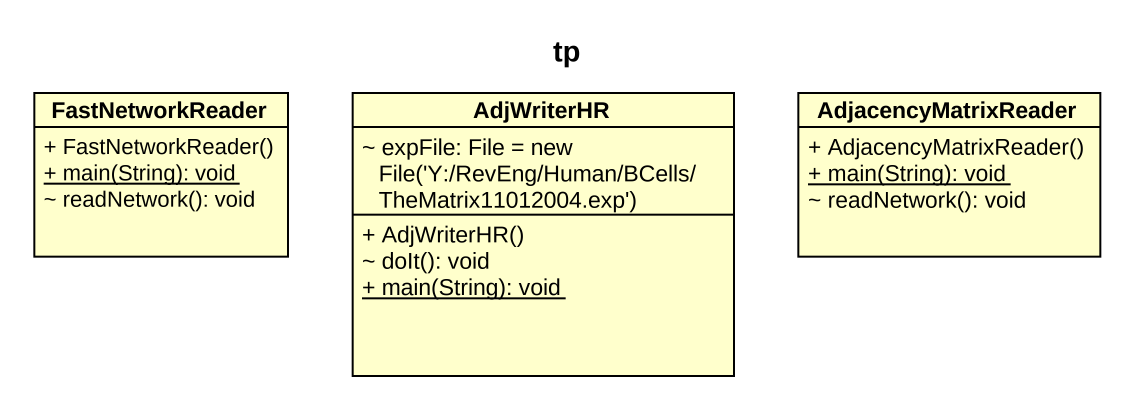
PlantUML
@startuml
title tp
hide circle
hide empty members
skinparam classAttributeIconSize 0
class FastNetworkReader {
  + FastNetworkReader()
  {static} + main(String): void
  ~ readNetwork(): void
}
class AdjWriterHR {
  {field} ~ expFile: File = new File('Y:/RevEng/Human/BCells/TheMatrix11012004.exp')
  + AdjWriterHR()
  ~ doIt(): void
  {static} + main(String): void
}
class AdjacencyMatrixReader {
  + AdjacencyMatrixReader()
  {static} + main(String): void
  ~ readNetwork(): void
}
@enduml
